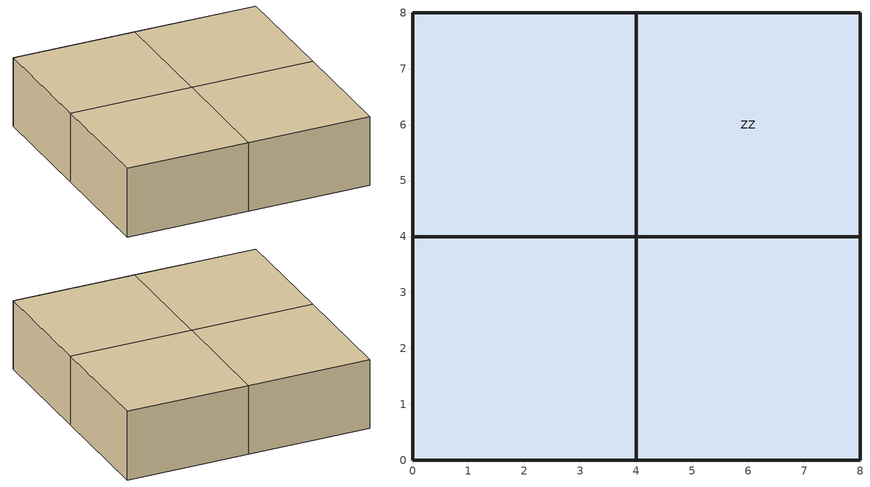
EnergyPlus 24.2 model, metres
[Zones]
ZZ
 floor ground (LTFLOOR): 8,8 8,4 4,4 4,8 z0; 4,8 4,4 0,4 0,8 z0; 4,4 4,0 0,0 0,4 z0; 8,4 8,0 4,0 4,4 z0
 wall outside (STDEWR): 8,8 4,8 0,8 0,4 0,0 4,0 8,0 8,4 8,8 z0:2.3; 4,8 4,4 8,4 8,8 z2.3; 0,8 0,4 4,4 4,8 z2.3; 0,4 0,0 4,0 4,4 z2.3; 4,4 4,0 8,0 8,4 z2.3
[Building]
bungalow-2-dezoned: North Axis {deg}=0; Terrain=Suburbs; Loads Convergence Tolerance Value {W}=0.04; Temperature Convergence Tolerance Value {deltaC}=0.4; Solar Distribution=FullInteriorAndExterior; Maximum Number of Warmup Days=25; Minimum Number of Warmup Days=6
[Site:Location]
Salford Energy House 1.0 (01-01:31-12)  (01-01:31-12): Latitude=53.35; Longitude=-2.28; Time Zone=0; Elevation {m}=69
[SizingPeriod:DesignDay] Day of Month=15; Humidity Condition Type=WetBulb; Barometric Pressure {N/M**2}=100498.8; Rain Indicator=No; Snow on ground indicator=No
Name | Month | Day Type -- used for schedules | Maximum Dry-Bulb Temperature {C} | Daily Dry-Bulb Temperature Range {C} | Wetbulb at Maximum Dry-Bulb{C} | Wind Speed {m/s} | Wind Direction {Degrees N=0, S=180} | Daylight Savings Time Indicator | Solar Model Indicator | Clearness {0.0 to 1.2} | Max Dry-Bulb {C} | Daily Temp Range {C} | Wet-Bulb at Max {C} | Wind Speed {M/Sec} | Clearness {0.0 to 1.2} - gives no sun (but does include long wave radiant heat exchange with sky)
Summer Design Day in Salford Energy House 1.0 (01-01:31-12) Jun | 6 | SummerDesignDay | 25.5 | 7.6 | 17.8 | 0 | 0 | Yes | ASHRAEClearSky | 0.98
Winter Design Day in (mid) UK | 1 | WinterDesignDay |  |  |  |  | 90 | No |  |  | -3 | 0 | -3 | 0 | 0
[Site:GroundTemperature:BuildingSurface]
18, 18, 18, 18, 18, 18, 18, 18, 18, 18, 18, 18
[Site:GroundTemperature:Shallow]
14, 14, 14, 14, 14, 14, 14, 14, 14, 14, 14, 14
[Site:GroundTemperature:Deep]
14, 14, 14, 14, 14, 14, 14, 14, 14, 14, 14, 14
[Material] Specific Heat {J/kg-K}=100; Thermal Absorptance=1e-07; Solar Absorptance=1e-07; Visible Absorptance=1e-07
Name | Roughness | Thickness {m} | Conductivity {W/m-K} | Density {kg/m3}
STDEWR INSULATION | Rough | 0.0596 | 0.04 | 12
ZEROU | MediumRough | 0.1015 | 0.000001 | 2243
[Construction]
STDEWR: STDEWR INSULATION
LTFLOOR: ZEROU
[Zone]
ZZ: Type=1; Multiplier=1; Ceiling Height {m}=2.3; Volume {m3}=147.2; Floor Area {m3}=64
[Zone equipment]
ZZ: ZZ Purchased Air
[ZoneHVAC:IdealLoadsAirSystem]
ZZ Purchased Air: Maximum Heating Supply Air Temperature {C}=50; Minimum Cooling Supply Air Temperature {C}=13; Maximum Heating Supply Air Humidity Ratio {kgWater/kgDryAir}=0.015; Minimum Cooling Supply Air Humidity Ratio {kgWater/kgDryAir}=0.01; Heating Limit=NoLimit; Cooling Limit=NoLimit; Dehumidification Control Type=ConstantSupplyHumidityRatio; Humidification Control Type=ConstantSupplyHumidityRatio
[ZoneList]
NOTSETBACK ROOMS: ZZ
[ZoneControl:Thermostat]
NOTSETBACK ROOMS Thermostat: Zone or ZoneList=NOTSETBACK ROOMS; Control Type Schedule=ALWAYS 1; Control 1=NOTSETBACK Thermostat Heat SP Control
[ZoneControl:Thermostat:OperativeTemperature]
NOTSETBACK ROOMS Thermostat: CONSTANT, 0.5
[ThermostatSetpoint:SingleHeating]
NOTSETBACK Thermostat Heat SP Control: Heating Setpoint Temperature Schedule=ALWAYS 21
[Schedule:Compact]
ALWAYS 1: Through: 12/31, For: AllDays, Until: 24:00, 1
ALWAYS 21: Through: 12/31, For: AllDays, Until: 24:00, 21
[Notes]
bungalow-2-dezoned.idf - bungalow-2.idf with zones merged and partitions removed.
Initial approximation to bungalow from 10.3390/su16114710 paper.
Some features of 10.3390/su16114710 bungalow, Salford EH1 weather.
NOTE: Salford location and design day lines copied in from EH1 model.
hart-davis2024zone bungalow parameters:
IWL (Internal Wall Length) = 4m, thus whole external wall length 8m.
IWH (Internal Wall Height) = 2.3m
EWRU (Effective Wall and Roof U-value): 0.61 W/m2K
IDU (Internal Door U-value): 8 W/m2K
IWU (Internal Wall U-value): 2 W/m2K
Building: Fictional 4 zone building with resistive walls and flat roof.
The building is oriented due north.
Floor Area:        64 m2
Internal walls / partitions into 4 equal square rooms.
Number of Stories: 1
Computed effective wall and roof U value (EWRU): 0.61 W/m2K
Zone Description Details:
DERIVED FROM:
See https://energyplus.readthedocs.io/en/latest/acknowledgments/acknowledgments.html
NOTICE: The U.S. Government is granted for itself and others acting on its behalf a paid-up, nonexclusive, irrevocable, worldwide license in this data to reproduce, prepare derivative works, and perform publicly and display publicly. Beginning five (5) years after permission to assert copyright is granted, subject to two possible five year renewals, the U.S. Government is granted for itself and others acting on its behalf a paid-up, non-exclusive, irrevocable worldwide license in this data to reproduce, prepare derivative works, distribute copies to the public, perform publicly and display publicly, and to permit others to do so.
From EH1 model.
DHD change.
DHD20250413: bringing heat flows closer to U-values (was TARP).
DHD20250413: bringing heat flows closer to U-values (was TARP).
From EH1 model.
From EH1 model.
